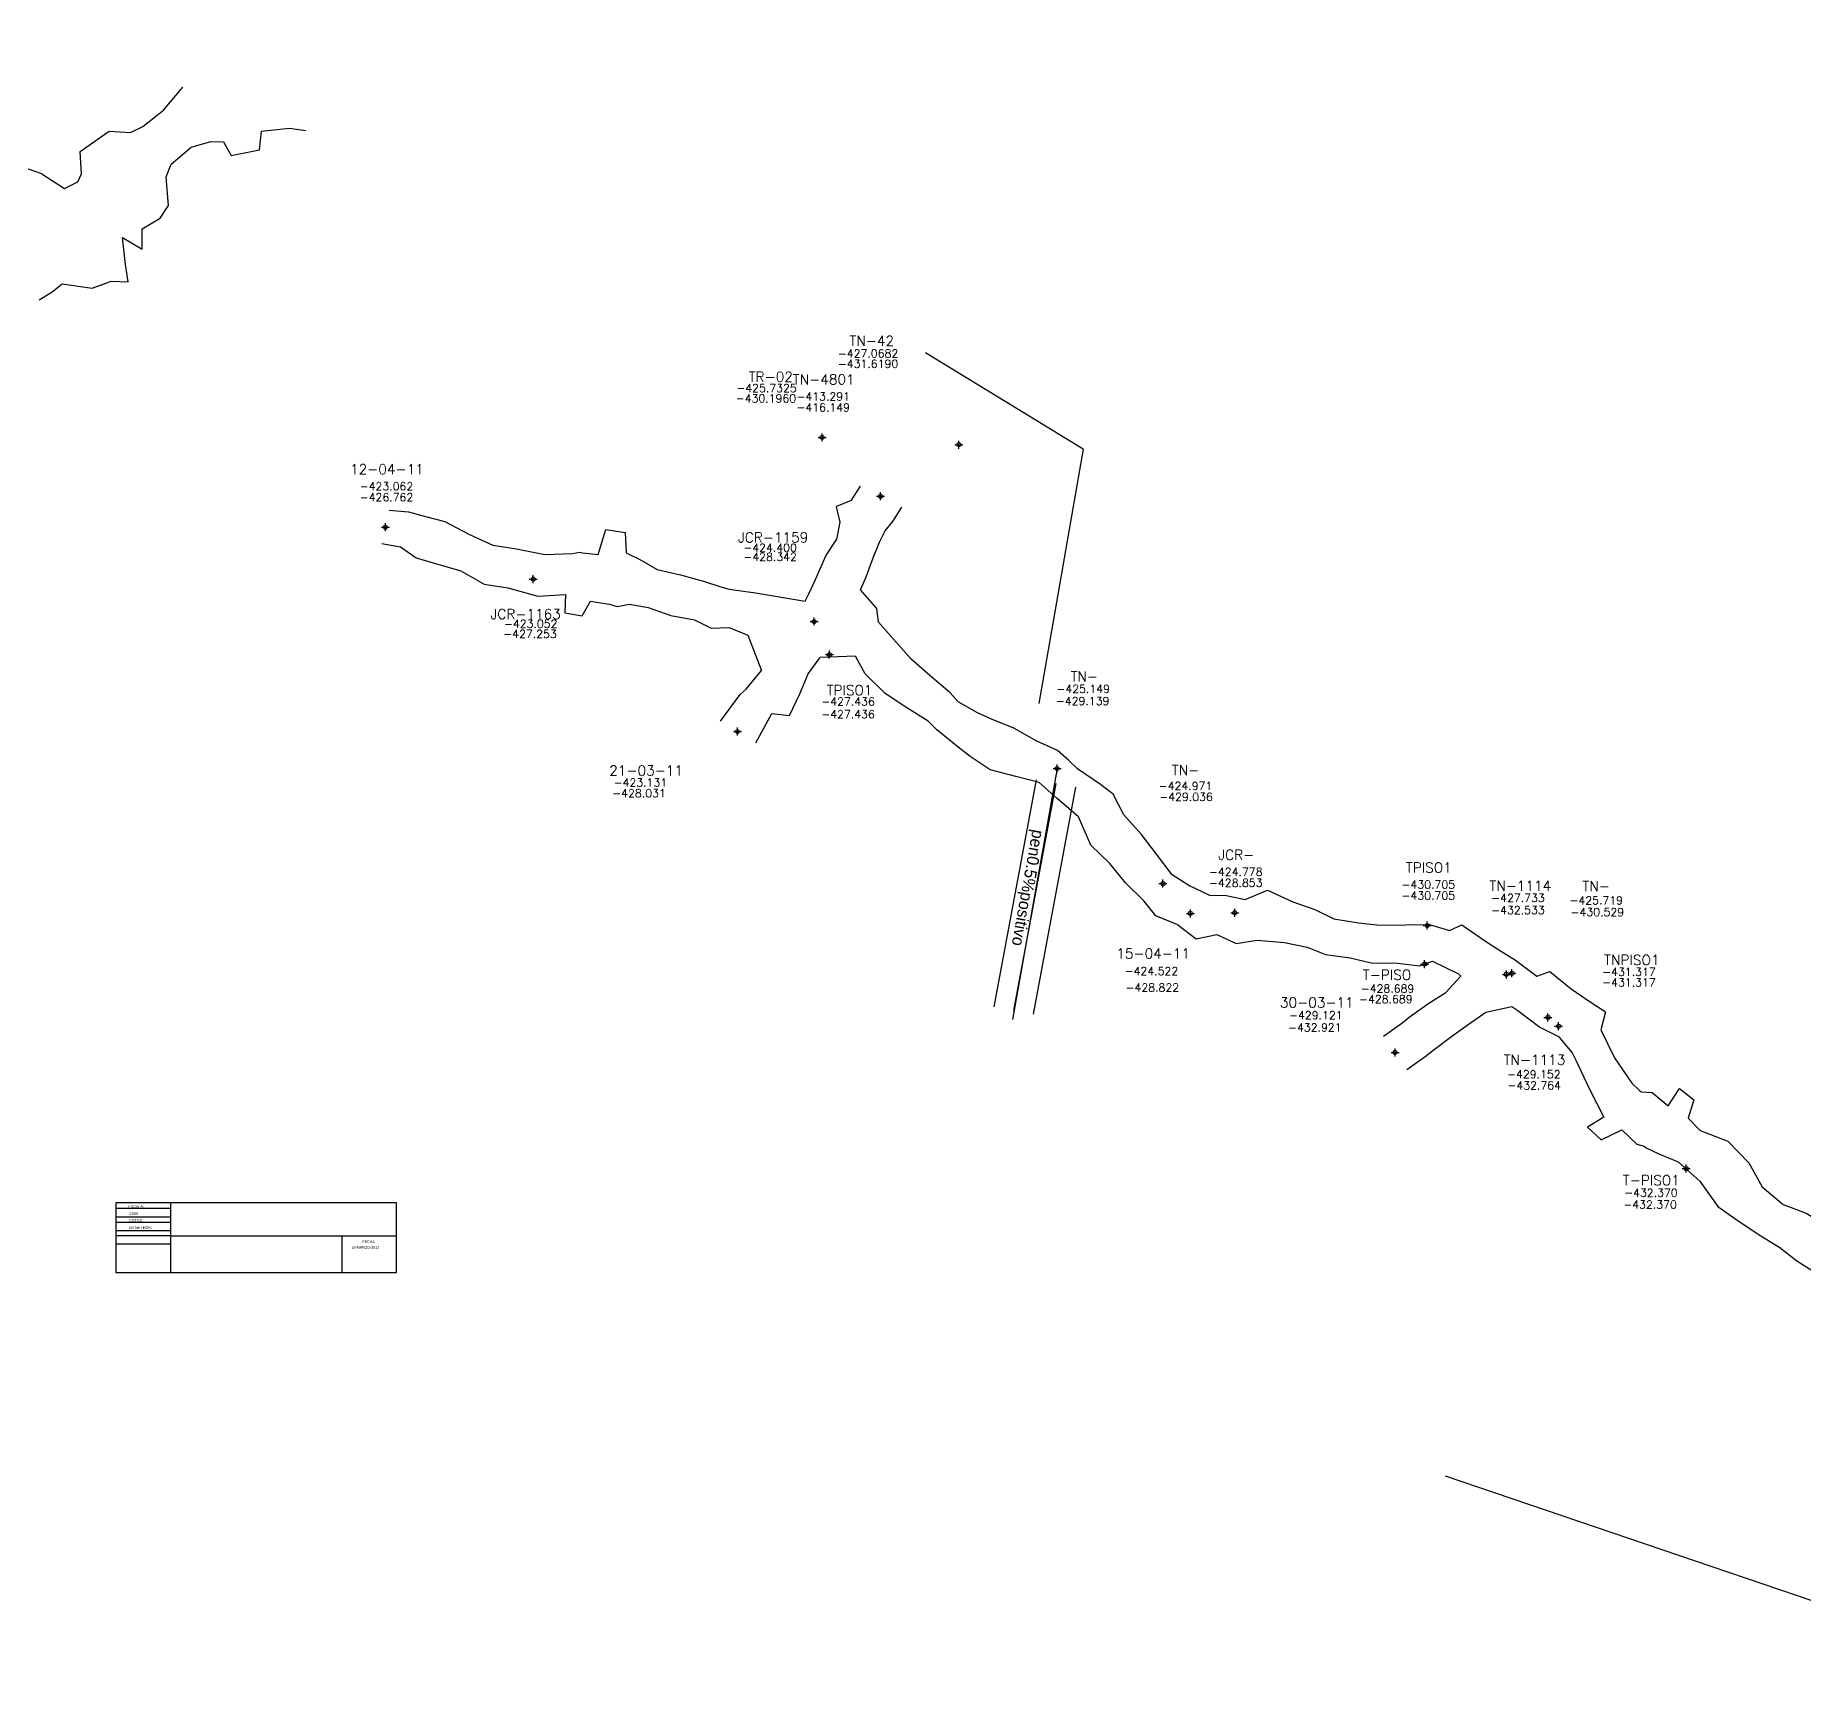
# Model space of a CAD drawing. Extents: x 3 to 13121, y 0 to 10397.
# Drawn here: x 10665.9 to 10886.9, y 9722.1 to 9927.1 of the extents above; entities that cross this region are included whole.
import ezdxf
from ezdxf.enums import TextEntityAlignment as Align

# ---------------------------------------------------------------- set-up
doc = ezdxf.new("R2010")
doc.units = 0
doc.header["$MEASUREMENT"] = 0
doc.header["$PDMODE"] = 34
doc.header["$PDSIZE"] = 0.5
doc.layers.add('F-485-7495-EW-SCR', color=4, linetype='Continuous')
doc.layers.add('F-485-7495-WE-FIC', color=138, linetype='Continuous')
doc.styles.add('ROMAND', font='romand', dxfattribs={"width": 0.7})
doc.styles.add('ROMANS', font='romans.shx', dxfattribs={"width": 1.65})

# ---------------------------------------------------------------- blocks, each defined once
blk = doc.blocks.new('F2')
blk.add_point((0, 0))
at = {"style": 'ROMAND'}
for tag, height, p in [('NOMBRE', 1.25, (0.2, 6.62)), ('CIELO', 1, (0.14, 4.62)), ('PISO', 1, (0.14, 3.25))]:
    blk.add_attdef(tag, text='', height=height, dxfattribs=at).set_placement(p, align=Align.CENTER)
at = {"style": 'ROMANS', "flags": 1}
for tag, p in [('MINA', (-0.07, -3.26)), ('LOCALIZACION', (-0.07, -4.93)), ('ESTRUCTURA', (-0.07, -6.62)), ('NIVEL', (-0.07, -8.29)), ('FECHA', (-0.07, -11.79)), ('OBRA', (-0.07, -10.12)), ('ATRAS', (-0.07, -13.48)), ('TOPOGRAFO', (2.67, -15.3))]:
    blk.add_attdef(tag, text='', height=1.25, dxfattribs=at).set_placement(p, align=Align.CENTER)

msp = doc.modelspace()

# ---------------------------------------------------------------- linework, layer by layer
at = {"color": 5, "linetype": 'Continuous'}
for points in [[(10796.87471, 9875.34221), (10777.19158, 9887.36666)], [(10796.87471, 9875.34221), (10791.32599, 9843.53783)], [(10842.1119, 9746.95675), (10915.14713, 9722.11367)]]:
    msp.add_lwpolyline(points, dxfattribs=at)
at = {"color": 0, "linetype": 'Continuous'}
for points in [[(10675.98599, 9781.1152), (10675.98599, 9772.39504), (10711.0718, 9772.39504), (10711.0718, 9781.1152), (10675.98599, 9781.1152)], [(10682.83874, 9780.40105), (10675.98599, 9780.40105)], [(10675.98599, 9779.34862), (10682.83874, 9779.34862)], [(10682.83874, 9781.1152), (10682.83874, 9772.39504)], [(10682.83874, 9778.63447), (10675.98599, 9778.63447)], [(10675.98599, 9777.65721), (10682.83874, 9777.65721)], [(10682.83874, 9776.98064), (10675.98599, 9776.98064)], [(10682.83874, 9775.92821), (10675.98599, 9775.92821)], [(10682.83874, 9776.98064), (10711.0718, 9776.98064)], [(10704.21906, 9776.98064), (10704.21906, 9772.39504)]]:
    msp.add_lwpolyline(points, dxfattribs=at)
at = {"layer": 'F-485-7495-EW-SCR', "color": 4, "linetype": 'Continuous'}
for points, elevation in [([(10666.72467, 9909.7521), (10663.29888, 9910.98991), (10661.44771, 9912.17751), (10659.74592, 9914.33856), (10657.9123, 9916.10895), (10656.13636, 9916.61764), (10654.84967, 9917.79803), (10654.86463, 9919.05088), (10653.24461, 9921.97657), (10654.85032, 9923.78565), (10657.65098, 9926.04155), (10661.68942, 9927.07489)], -429.2355), ([(10666.72561, 9909.75222), (10663.29888, 9910.98991), (10661.44771, 9912.17751), (10659.74592, 9914.33856), (10657.9123, 9916.10895), (10656.13636, 9916.61764), (10654.84967, 9917.79803), (10654.86463, 9919.05088), (10653.24461, 9921.97657), (10654.85032, 9923.78565), (10654.85032, 9923.78565), (10657.65098, 9926.04155)], -425.1355), ([(10666.72467, 9909.7521), (10666.72467, 9909.7521), (10666.72467, 9909.7521), (10669.58358, 9907.9421), (10671.23822, 9908.75498), (10671.70594, 9909.77026), (10671.51654, 9912.56544), (10673.67039, 9914.03445), (10675.13747, 9915.08148), (10677.82342, 9914.92669), (10679.36268, 9915.68731), (10681.93848, 9917.74159), (10684.35078, 9920.58477)], -424.89759), ([(10666.72561, 9909.75222), (10666.72561, 9909.75222), (10669.58358, 9907.9421), (10671.23822, 9908.75498), (10671.70594, 9909.77026), (10671.51654, 9912.56544), (10675.13747, 9915.08148), (10677.82342, 9914.92669), (10679.36268, 9915.68731), (10681.93848, 9917.74159), (10684.35078, 9920.58477)], -420.29759), ([(10666.40814, 9893.99533), (10668.01577, 9895.02681), (10669.26427, 9896.02688), (10673.04358, 9895.46664), (10674.18938, 9895.87433), (10675.41648, 9896.34235), (10677.54023, 9896.24974), (10677.21074, 9898.4202), (10676.80229, 9901.80868), (10679.27058, 9900.32642), (10679.26873, 9902.88745), (10681.54762, 9904.20037), (10682.57708, 9905.79373), (10682.26218, 9909.38526), (10682.89972, 9910.96509), (10685.41558, 9913.09941), (10687.87205, 9913.81489), (10689.46525, 9913.75351), (10690.3909, 9912.0712), (10693.94489, 9912.78151), (10694.18162, 9915.10337), (10697.68573, 9915.47686), (10699.72582, 9915.18749)], -424.89759), ([(10666.40814, 9893.99533), (10668.01577, 9895.02681), (10669.26427, 9896.02688), (10673.04358, 9895.46664), (10675.41648, 9896.34235), (10677.54023, 9896.24974), (10677.21074, 9898.4202), (10676.80229, 9901.80868), (10679.27058, 9900.32642), (10679.26873, 9902.88745), (10681.54762, 9904.20037), (10682.57708, 9905.79373), (10682.26218, 9909.38526), (10682.89972, 9910.96509), (10685.41558, 9913.09941), (10687.87205, 9913.81489), (10689.46525, 9913.7535), (10690.3909, 9912.0712), (10693.94489, 9912.7815), (10694.18161, 9915.10337)], -420.29759), ([(10694.18161, 9915.10337), (10697.68573, 9915.47686)], -420.29759), ([(10793.63651, 9835.4059), (10788.05996, 9804.0121)], -425.14877), ([(10793.48, 9833.541), (10788.19, 9805.172)], -429.919)]:
    msp.add_lwpolyline(points, dxfattribs=dict(at, elevation=elevation))
for points in [[(10791.02236, 9833.99928), (10785.73236, 9805.63028)], [(10795.93764, 9833.08272), (10790.64764, 9804.71372)]]:
    msp.add_lwpolyline(points, dxfattribs=at)
for points in [[(10762.16079, 9856.34355, -424.12729), (10762.61521, 9857.23093, -424.20511), (10763.43502, 9859.05128, -424.86076), (10764.71113, 9861.98207, -424.70981), (10766.11418, 9864.0638, -425.30437), (10766.5344, 9866.20078, -425.46781), (10766.05891, 9868.12439, -425.78454), (10766.10435, 9868.21313, -425.79233), (10767.94308, 9868.95168, -425.50907), (10769.07536, 9870.72403, -425.6725)], [(10762.16079, 9856.34355, -428.52729), (10762.61521, 9857.23093, -428.60511), (10763.43502, 9859.05128, -428.76076), (10764.71113, 9861.98207, -429.00981), (10766.11418, 9864.0638, -429.40437), (10766.5344, 9866.20078, -429.56781), (10766.05891, 9868.12439, -429.58454), (10766.10435, 9868.21313, -429.59233), (10767.94308, 9868.95168, -429.60907), (10769.07536, 9870.72403, -429.7725)], [(10769.03995, 9857.76138, -428.07911), (10769.78461, 9859.38404, -429.00981), (10770.65362, 9861.73924, -429.40437), (10771.42987, 9863.69391, -429.56781), (10772.11148, 9865.02499, -429.58454), (10772.15693, 9865.11373, -429.59233), (10773.10557, 9866.30806, -429.60907), (10774.23785, 9868.08041, -429.7725)], [(10769.04393, 9857.75687, -423.88003), (10769.04855, 9857.76538, -423.87911), (10769.78461, 9859.38404, -424.70981), (10770.65362, 9861.73924, -425.30437), (10771.42987, 9863.69391, -425.46781), (10772.11148, 9865.02499, -425.78454), (10772.15693, 9865.11373, -425.79233), (10773.10557, 9866.30806, -425.50907), (10774.23785, 9868.08041, -425.6725)], [(10710.14632, 9867.72842, -423.06228), (10712.55361, 9867.5057, -422.83534), (10714.67968, 9866.93531, -422.50232), (10717.0986, 9866.30045, -422.67842), (10720.12647, 9864.7124, -423.17888), (10723.09972, 9863.34116, -423.37629), (10726.07121, 9862.89185, -423.16761)], [(10710.14632, 9867.72842, -426.76228), (10712.55361, 9867.5057, -426.93534), (10714.67968, 9866.93531, -426.90232), (10717.0986, 9866.30045, -427.07842), (10720.12647, 9864.7124, -427.17888), (10723.09972, 9863.34116, -427.57629), (10726.07121, 9862.89185, -427.36761)], [(10709.22192, 9863.52895, -423.06228), (10711.58621, 9863.11091, -422.83534), (10713.5403, 9861.75922, -422.50232), (10715.93772, 9861.02671, -422.67842), (10719.11608, 9860.12229, -423.17888), (10722.02483, 9858.45806, -423.37629), (10724.99633, 9858.00875, -423.16761)], [(10709.22192, 9863.52895, -426.76228), (10711.58621, 9863.11091, -426.93534), (10713.5403, 9861.75922, -426.90232), (10715.93772, 9861.02671, -427.07842), (10719.11608, 9860.12229, -427.17888), (10722.02483, 9858.45806, -427.57629), (10724.99633, 9858.00875, -427.36761)], [(10726.07121, 9862.89185, -423.16761), (10729.59341, 9862.16416, -422.92564), (10733.06174, 9862.29263, -421.99068), (10733.99878, 9862.43976, -422.2079), (10734.2946, 9862.39018, -422.21364), (10736.28326, 9862.15827, -422.4519), (10737.22256, 9865.29204, -422.79207), (10739.64978, 9864.92147, -422.79781), (10739.76811, 9862.38536, -422.71694)], [(10726.07121, 9862.89185, -427.36761), (10729.59341, 9862.16416, -427.12564), (10733.06174, 9862.29263, -427.09068), (10733.99878, 9862.43976, -427.0079), (10734.2946, 9862.39018, -427.01364), (10736.28326, 9862.15827, -426.9519), (10737.22256, 9865.29202, -426.99207), (10739.64978, 9864.92147, -426.99781), (10739.76811, 9862.38536, -427.11694)], [(10739.76811, 9862.38536, -422.71694), (10741.46848, 9861.52052, -422.82692), (10743.63569, 9860.29793, -423.16875), (10746.54287, 9859.62196, -423.17104), (10749.4274, 9858.84859, -423.67332), (10751.61094, 9858.13554, -423.50508), (10752.66109, 9857.82376, -423.84767), (10755.93168, 9857.38173, -424.13988), (10762.16079, 9856.34355, -424.12729), (10762.16079, 9856.34355, -424.12729)], [(10739.76811, 9862.38536, -427.11694), (10741.46848, 9861.52052, -427.22692), (10743.63569, 9860.29793, -427.26875), (10746.54287, 9859.62196, -427.27104), (10749.4274, 9858.84859, -427.57332), (10751.61094, 9858.13554, -427.80508), (10752.66109, 9857.82376, -428.14767), (10755.93168, 9857.38173, -428.43988), (10762.16079, 9856.34355, -428.52729), (10762.16079, 9856.34355, -428.52729)], [(10724.99633, 9858.00875, -423.16761), (10728.71734, 9856.93707, -422.92564), (10732.2022, 9857.16416, -421.99068), (10732.09433, 9854.85755, -422.2079), (10734.27832, 9854.47948, -422.21364), (10735.30801, 9856.33943, -422.4519), (10737.37874, 9855.99237, -422.79207), (10737.67456, 9855.94279, -422.79781), (10738.6441, 9855.6789, -422.71694)], [(10724.99633, 9858.00875, -427.36761), (10728.71734, 9856.93707, -427.12564), (10732.2022, 9857.16416, -427.09068), (10732.09433, 9854.85755, -427.0079), (10734.27832, 9854.47948, -427.01364), (10735.30801, 9856.33943, -426.9519), (10737.37874, 9855.99237, -426.99207), (10737.67456, 9855.94279, -426.99781), (10738.6441, 9855.6789, -427.11694)], [(10783.67759, 9842.34874, -429.20964), (10781.25694, 9843.74174, -428.42167), (10780.24471, 9844.88857, -428.20938), (10777.73931, 9847.04548, -428.18234), (10775.39309, 9849.08131, -428.15694), (10771.32229, 9853.70866, -428.12827), (10771.10258, 9855.42117, -428.10369), (10769.03995, 9857.76138, -428.07911)], [(10783.67759, 9842.34874, -424.60964), (10781.25694, 9843.74174, -424.42167), (10780.24471, 9844.88857, -424.40938), (10777.73931, 9847.04548, -423.98234), (10775.39309, 9849.08131, -423.95694), (10771.32229, 9853.70866, -423.92827), (10771.10258, 9855.42117, -423.90369), (10769.04855, 9857.76538, -423.87911)], [(10738.6441, 9855.6789, -422.71694), (10740.17756, 9855.96863, -422.82692), (10742.52595, 9855.52525, -423.16875), (10745.36519, 9854.55708, -423.17104), (10748.29501, 9853.97851, -423.67332), (10750.41061, 9852.97325, -423.50508), (10752.64345, 9853.04541, -423.84767), (10754.98932, 9852.07143, -424.13988), (10756.68491, 9847.66462, -423.65512), (10756.68491, 9847.66462, -423.65512)], [(10738.6441, 9855.6789, -427.11694), (10740.17756, 9855.96863, -427.22692), (10742.52595, 9855.52525, -427.26875), (10745.36519, 9854.55708, -427.27104), (10748.29501, 9853.97851, -427.57332), (10750.41061, 9852.97325, -427.80508), (10752.64363, 9853.04541, -428.14767), (10754.98932, 9852.07143, -428.43988), (10756.68491, 9847.66462, -428.35512), (10756.68491, 9847.66462, -428.35512)], [(10755.98895, 9838.62798, -423.13096), (10757.96952, 9842.27047, -423.39951), (10760.17095, 9842.04147, -423.86099), (10761.46989, 9844.75534, -423.65512), (10762.52786, 9847.26535, -423.62984), (10763.96889, 9849.25049, -423.98838), (10763.99481, 9849.29313, -423.99162)], [(10755.98895, 9838.62798, -428.03096), (10757.96952, 9842.27047, -428.29951), (10760.17095, 9842.04147, -428.16099), (10761.46989, 9844.75534, -428.35512), (10762.52786, 9847.26535, -428.42984), (10763.96889, 9849.25049, -428.38838), (10763.99481, 9849.29313, -428.39162)], [(10781.24646, 9838.09438, -424.60964), (10778.59322, 9840.23965, -424.42167), (10777.52045, 9841.30689, -424.40938), (10774.71236, 9843.06584, -423.98234), (10772.12398, 9844.7833, -423.95694), (10769.62495, 9847.25763, -423.92827), (10768.44658, 9849.44793, -423.90369), (10763.99814, 9849.30057, -423.87911)], [(10781.24646, 9838.09438, -429.20964), (10778.59322, 9840.23965, -428.42167), (10777.52045, 9841.30689, -428.20938), (10774.71236, 9843.06584, -428.18234), (10772.12398, 9844.7833, -428.15694), (10769.62495, 9847.25762, -428.12827), (10768.44658, 9849.44793, -428.10369), (10763.99814, 9849.30057, -428.07911)], [(10751.54575, 9841.32946, -423.13096), (10754.039, 9844.66023, -423.39951), (10754.78784, 9845.31442, -423.86099), (10756.68491, 9847.66462, -423.65512)], [(10751.54575, 9841.32946, -428.03096), (10754.039, 9844.66023, -428.29951), (10754.78784, 9845.31442, -428.16099), (10756.68491, 9847.66462, -428.35512)], [(10796.18272, 9835.38406, -425.02827), (10795.03729, 9836.43319, -425.24054), (10793.67318, 9837.67341, -424.87807), (10791.00686, 9838.85153, -424.75575), (10788.22895, 9840.43895, -424.59803), (10785.4262, 9841.57986, -424.74391), (10783.67759, 9842.34874, -424.60964)], [(10796.18272, 9835.38406, -429.32827), (10795.03729, 9836.43319, -429.34054), (10793.67318, 9837.67341, -429.20807), (10791.00686, 9838.85153, -428.85575), (10788.22895, 9840.43895, -428.59803), (10785.4262, 9841.57986, -428.44391), (10783.67759, 9842.34874, -429.20964)], [(10793.65187, 9831.6632, -425.02827), (10791.39089, 9833.67951, -424.87807), (10788.4765, 9834.42352, -424.75575), (10785.25205, 9835.22953, -424.59803), (10782.747, 9836.89138, -424.74391), (10781.24646, 9838.09438, -424.60964)], [(10793.65187, 9831.6632, -429.32827), (10791.39089, 9833.67951, -429.20807), (10788.4765, 9834.42352, -428.85575), (10785.25205, 9835.22953, -428.59803), (10782.747, 9836.89138, -428.44391), (10781.24646, 9838.09438, -429.20964)], [(10800.65015, 9832.20928, -425.57095), (10799.07412, 9833.41739, -425.37671), (10796.18272, 9835.38406, -425.02827)], [(10800.65015, 9832.20928, -429.57095), (10799.07412, 9833.41739, -429.57671), (10796.18272, 9835.38406, -429.32827)], [(10796.3183, 9829.36579, -425.37671), (10793.65187, 9831.6632, -425.02827)], [(10796.3183, 9829.36579, -429.57671), (10793.65187, 9831.6632, -429.32827)], [(10812.71448, 9819.52899, -424.52208), (10810.07739, 9820.77225, -424.22962), (10808.01143, 9822.13305, -424.23632), (10806.06662, 9824.69188, -425.94526), (10804.18949, 9827.1771, -426.05391), (10801.95615, 9829.60653, -425.86313), (10800.65015, 9832.20928, -425.57095)], [(10812.71448, 9819.52899, -428.82208), (10810.07739, 9820.77225, -429.02962), (10808.01143, 9822.13305, -429.03632), (10806.06662, 9824.69188, -428.94526), (10804.18949, 9827.1771, -428.85391), (10801.95615, 9829.60653, -429.56313), (10800.65015, 9832.20928, -429.57095)], [(10808.73904, 9815.87442, -424.52208), (10805.95472, 9816.98233, -424.22962), (10804.47771, 9818.88454, -424.23632), (10802.1648, 9821.10499, -425.94526), (10800.21406, 9823.52253, -426.05391), (10797.83348, 9825.8166, -425.86313), (10796.3183, 9829.36579, -425.37671)], [(10808.73904, 9815.87442, -428.82208), (10805.95472, 9816.98233, -429.02962), (10804.47771, 9818.88454, -429.03632), (10802.1648, 9821.10499, -428.94526), (10800.21406, 9823.52253, -428.85391), (10797.83348, 9825.8166, -429.56313), (10796.3183, 9829.36579, -429.57671)], [(10812.71448, 9819.52899, -424.52208), (10814.57873, 9819.55346, -426.7916), (10817.12439, 9819.03764, -426.70787), (10819.90975, 9820.20781, -427.11967), (10823.07983, 9818.74922, -427.87171), (10825.83979, 9817.78185, -427.10139)], [(10812.71448, 9819.52899, -428.82208), (10814.57873, 9819.55346, -430.9916), (10817.12439, 9819.03764, -431.00787), (10819.90975, 9820.20781, -431.11967), (10823.07983, 9818.74922, -431.07171), (10825.83979, 9817.78185, -431.00139)], [(10825.83979, 9817.78185, -427.10139), (10825.83979, 9817.78185, -427.10139), (10828.21835, 9816.63303, -426.63876), (10831.28027, 9816.12601, -426.87141), (10833.9756, 9815.80695, -427.18695), (10837.27079, 9815.86169, -427.42388), (10840.15408, 9815.90958, -427.54369)], [(10825.83979, 9817.78185, -431.00139), (10825.83979, 9817.78185, -431.00139), (10828.21835, 9816.63303, -430.83876), (10831.28027, 9816.12601, -431.07141), (10833.9756, 9815.80695, -431.18695), (10837.27079, 9815.86169, -432.12388), (10840.15408, 9815.90958, -431.74369)], [(10808.73904, 9815.87442, -424.52208), (10811.01984, 9814.09507, -426.96575)], [(10808.73904, 9815.87442, -428.82208), (10811.01984, 9814.09507, -431.06575)], [(10840.15408, 9815.90958, -427.54369), (10842.65361, 9815.17504, -427.7984), (10844.21182, 9815.84244, -427.72708), (10847.16009, 9813.83684, -427.60613), (10848.81901, 9812.74851, -427.72782), (10850.92417, 9811.42692, -427.82994), (10853.57848, 9809.45063, -428.40031)], [(10840.15408, 9815.90958, -431.74369), (10842.65361, 9815.17504, -432.1984), (10844.21182, 9815.84244, -432.02708), (10847.16009, 9813.83684, -432.40613), (10848.81901, 9812.74851, -432.72782), (10850.92417, 9811.42692, -432.82994), (10853.57848, 9809.45063, -432.60031)], [(10811.01984, 9814.09507, -426.96575), (10813.58578, 9814.65304, -426.7916), (10816.0123, 9813.54918, -426.70787), (10818.63878, 9813.93528, -427.11967), (10822.04717, 9813.65278, -427.87171), (10824.88656, 9813.07745, -427.10139)], [(10811.01984, 9814.09507, -431.06575), (10813.58578, 9814.65304, -430.9916), (10816.0123, 9813.54918, -431.00787), (10818.63878, 9813.93528, -431.11967), (10822.04717, 9813.65278, -431.07171), (10824.88656, 9813.07745, -431.00139)], [(10824.88656, 9813.07745, -427.10139), (10824.88656, 9813.07745, -427.10139), (10827.17599, 9812.15268, -426.63876), (10830.26057, 9811.74306, -426.87141), (10832.88793, 9811.13181, -427.18695), (10836.16045, 9811.08914, -427.42388), (10838.9531, 9810.74744, -427.54369)], [(10824.88656, 9813.07745, -431.00139), (10824.88656, 9813.07745, -431.00139), (10827.17599, 9812.15268, -430.83876), (10830.26057, 9811.74306, -431.07141), (10832.88793, 9811.13181, -431.18695), (10836.16045, 9811.08914, -432.12388), (10838.9531, 9810.74744, -431.74369)], [(10838.9531, 9810.74744, -427.54369), (10838.9531, 9810.74744, -427.54369), (10840.55766, 9811.33832, -427.72708), (10843.81774, 9809.72264, -428.23796)], [(10838.9531, 9810.74744, -431.74369), (10838.9531, 9810.74744, -431.74369), (10840.55766, 9811.33832, -432.02708), (10843.81781, 9809.72262, -432.40613)], [(10834.42931, 9801.95463, -429.12122), (10836.7212, 9803.56187, -428.38457), (10837.64603, 9804.33256, -428.61172), (10840.10163, 9806.0546, -427.97959), (10842.20538, 9807.40775, -428.33616), (10844.07092, 9809.44884, -428.19724), (10843.81774, 9809.72264, -428.23796)], [(10834.42931, 9801.95463, -432.92122), (10836.7212, 9803.56187, -432.78457), (10837.64603, 9804.33256, -432.71172), (10840.10163, 9806.0546, -432.77959), (10842.20538, 9807.40775, -432.73616), (10844.07092, 9809.44884, -432.59724), (10843.81781, 9809.72262, -432.40613)], [(10853.57848, 9809.45063, -428.40031), (10855.22583, 9810.03856, -428.2245), (10857.89063, 9807.84934, -428.51723), (10859.98723, 9806.38575, -428.78577), (10862.17821, 9804.97406, -428.65539), (10861.58667, 9802.74224, -428.7812), (10863.31306, 9799.25326, -429.07662), (10865.4727, 9796.05544, -429.07608), (10866.41335, 9795.15325, -429.31102), (10866.56784, 9795.02634, -429.31639), (10866.64508, 9794.96288, -429.31908), (10868.00255, 9794.88302, -429.54865), (10870.01082, 9793.23317, -429.71854), (10871.41799, 9795.39057, -429.44219), (10873.19782, 9794.00052, -429.45079), (10872.50471, 9791.70203, -429.49649)], [(10853.57848, 9809.45063, -432.60031), (10855.22583, 9810.03856, -432.8245), (10857.89063, 9807.84934, -432.71723), (10859.98723, 9806.38575, -432.78577), (10862.17821, 9804.97406, -432.85539), (10861.58667, 9802.74224, -432.9812), (10863.31306, 9799.25326, -433.17662), (10865.4727, 9796.05544, -433.37608), (10866.41335, 9795.15325, -433.41102), (10866.56784, 9795.02634, -433.41639), (10866.64508, 9794.96288, -433.41908), (10868.00255, 9794.88302, -433.54865), (10870.01082, 9793.23317, -433.61854), (10871.41799, 9795.39056, -433.64219), (10873.19869, 9793.99965, -433.65079), (10872.50471, 9791.70203, -433.69649)], [(10837.35752, 9797.77904, -429.12122), (10839.64942, 9799.38628, -428.38457), (10840.57424, 9800.15697, -428.61172), (10842.97243, 9801.96088, -427.97959), (10845.01876, 9803.39591, -428.33616), (10847.2288, 9804.94575, -428.19724), (10850.46802, 9805.66446, -428.40031)], [(10837.35752, 9797.77904, -432.92122), (10839.64942, 9799.38628, -432.78457), (10840.57424, 9800.15697, -432.71172), (10842.97243, 9801.96088, -432.77959), (10845.01876, 9803.39591, -432.73616), (10847.2288, 9804.94575, -432.59724), (10850.46802, 9805.66446, -432.60031)], [(10850.46802, 9805.66446, -428.40031), (10851.22667, 9805.17063, -428.2245), (10853.95496, 9803.05867, -428.51723), (10856.30547, 9801.90417, -428.78577), (10857.98861, 9799.87432, -428.65539), (10858.47621, 9798.95607, -428.7812), (10860.13912, 9795.38982, -429.07662), (10861.98137, 9791.80566, -429.07608), (10859.92488, 9790.56349, -429.31102), (10861.61465, 9788.99764, -429.31639), (10861.61465, 9788.99764, -429.31639), (10864.19383, 9790.24689, -429.54865), (10866.07514, 9788.44251, -429.71854), (10867.00877, 9788.19317, -429.44219), (10867.25594, 9787.99011, -429.45079), (10868.82295, 9787.22044, -429.49649)], [(10850.46802, 9805.66446, -432.60031), (10851.22667, 9805.17063, -432.8245), (10853.95496, 9803.05867, -432.71723), (10856.30547, 9801.90417, -432.78577), (10857.98861, 9799.87432, -432.85539), (10858.47621, 9798.95607, -432.9812), (10860.13912, 9795.38982, -433.17662), (10861.98137, 9791.80566, -433.37608), (10859.92488, 9790.56349, -433.41102), (10861.6165, 9788.99937, -433.41639), (10861.6165, 9788.99937, -433.41639), (10864.19383, 9790.24689, -433.54865), (10866.07514, 9788.44251, -433.61854), (10867.00877, 9788.19317, -433.64219), (10867.25594, 9787.99011, -433.65079), (10868.82295, 9787.22044, -433.69649)], [(10872.50471, 9791.70203, -433.69649), (10874.01057, 9790.15338, -433.74882)], [(10872.50471, 9791.70203, -429.49649), (10874.01057, 9790.15338, -429.34882)], [(10874.01057, 9790.15338, -429.34882), (10877.47054, 9788.81228, -429.23927), (10880.08938, 9786.10645, -429.12946), (10881.75668, 9783.09313, -429.62124), (10884.36116, 9780.88709, -430.01222)], [(10874.01057, 9790.15338, -433.74882), (10877.47054, 9788.81228, -433.53927), (10880.08938, 9786.10645, -433.52946), (10881.75668, 9783.09313, -433.62124), (10884.36116, 9780.88709, -433.71222)], [(10868.82295, 9787.22044, -433.69649), (10871.24214, 9786.23218, -433.74882)], [(10868.82295, 9787.22044, -429.49649), (10871.24214, 9786.23218, -429.34882)], [(10871.24214, 9786.23218, -429.34882), (10873.95232, 9783.8291, -429.23927), (10876.22511, 9780.63311, -429.12946), (10878.75754, 9778.84517, -429.62124), (10881.59272, 9776.96589, -430.01222)], [(10871.24214, 9786.23218, -433.74882), (10873.95232, 9783.8291, -433.53927), (10876.22511, 9780.63311, -433.52946), (10878.75754, 9778.84517, -433.62124), (10881.59272, 9776.96589, -433.71222)], [(10884.36116, 9780.88709, -430.01222), (10887.24965, 9779.79291, -429.92382), (10889.56803, 9778.37715, -429.09689), (10891.91438, 9776.18088, -429.56498), (10895.14584, 9774.31104, -429.52808), (10898.68342, 9772.83653, -429.89118), (10901.10641, 9771.71919, -429.76526), (10903.75888, 9769.91825, -429.83334), (10905.98836, 9769.04099, -429.08751)], [(10884.36116, 9780.88709, -433.71222), (10887.24965, 9779.79291, -433.62382), (10889.56803, 9778.37715, -433.99689), (10891.91438, 9776.18088, -433.86498), (10895.14584, 9774.31104, -433.82808), (10898.68342, 9772.83653, -434.09118), (10901.10641, 9771.71919, -434.06526), (10903.75888, 9769.91825, -433.93334), (10905.98836, 9769.04099, -434.59794)], [(10881.59272, 9776.96589, -430.01222), (10883.94355, 9775.52329, -429.92382), (10886.07826, 9773.87032, -429.09689), (10888.79195, 9772.14845, -429.56498), (10892.32953, 9770.67395, -429.52808), (10895.3161, 9768.48784, -429.89118), (10898.16765, 9767.92396, -429.76526), (10901.30992, 9766.75557, -429.83334), (10903.62377, 9764.62293, -429.08549)], [(10881.59272, 9776.96589, -433.71222), (10883.94355, 9775.52329, -433.62382), (10886.07826, 9773.87032, -433.99689), (10888.79195, 9772.14845, -433.86498), (10892.32953, 9770.67395, -433.82808), (10895.3161, 9768.48784, -434.09118), (10898.16765, 9767.92396, -434.06526), (10901.30992, 9766.75557, -433.93334), (10903.62377, 9764.62293, -434.58549)]]:
    msp.add_polyline3d(points, dxfattribs=at)

# ---------------------------------------------------------------- block references
at = {"color": 5, "linetype": 'Continuous'}
msp.add_blockref('F2', (10764.26188, 9876.80509, -413.29097), dxfattribs=at).add_auto_attribs({'NOMBRE': 'TN-4801', 'CIELO': '-413.291', 'PISO': '-416.149'})
at = {"layer": 'F-485-7495-WE-FIC', "color": 8, "linetype": 'Continuous'}
ref = msp.add_blockref('F2', (10781.3549, 9875.898, -427.0682), dxfattribs=at)
ref.add_attrib('NOMBRE', 'TN-42', dxfattribs={"layer": '0', "height": 1.25, "style": 'ROMAND'}).set_placement((10770.46056, 9888.24404, -427.0682), align=Align.CENTER)
ref.add_attrib('CIELO', '-427.0682', dxfattribs={"layer": '0', "height": 1, "style": 'ROMAND'}).set_placement((10770.00464, 9886.80127, -427.0682), align=Align.CENTER)
ref.add_attrib('PISO', '-431.6190', dxfattribs={"layer": '0', "height": 1, "style": 'ROMAND'}).set_placement((10770.00464, 9885.51038, -427.0682), align=Align.CENTER)
ref = msp.add_blockref('F2', (10771.5676, 9869.4478, -425.7325), dxfattribs=at)
ref.add_attrib('NOMBRE', 'TR-02', dxfattribs={"layer": '0', "height": 1.25, "style": 'ROMAND'}).set_placement((10757.84664, 9883.76387, -425.7325), align=Align.CENTER)
ref.add_attrib('CIELO', '-425.7325', dxfattribs={"layer": '0', "height": 1, "style": 'ROMAND'}).set_placement((10757.31473, 9882.47298, -425.7325), align=Align.CENTER)
ref.add_attrib('PISO', '-430.1960', dxfattribs={"layer": '0', "height": 1, "style": 'ROMAND'}).set_placement((10757.23874, 9881.18208, -425.7325), align=Align.CENTER)
for p, values in [((10709.67337, 9865.57985, -423.06228), {'NOMBRE': '12-04-11', 'CIELO': '-423.062', 'PISO': '-426.762'}), ((10815.82333, 9817.36829, -424.77793), {'NOMBRE': 'JCR-', 'CIELO': '-424.778', 'PISO': '-428.853'}), ((10839.88562, 9815.77715, -430.70475), {'NOMBRE': 'TPISO1', 'CIELO': '-430.705', 'PISO': '-430.705'})]:
    msp.add_blockref('F2', p, dxfattribs=at).add_auto_attribs(values)
ref = msp.add_blockref('F2', (10763.26491, 9853.7831, -424.39953), dxfattribs=at)
ref.add_attrib('NOMBRE', 'JCR-1159', dxfattribs={"layer": '0', "height": 1.25, "style": 'ROMAND'}).set_placement((10758.13578, 9863.6723, -424.39953), align=Align.CENTER)
ref.add_attrib('CIELO', '-424.400', dxfattribs={"layer": '0', "height": 1, "style": 'ROMAND'}).set_placement((10757.76605, 9862.51768, -424.39953), align=Align.CENTER)
ref.add_attrib('PISO', '-428.342', dxfattribs={"layer": '0', "height": 1, "style": 'ROMAND'}).set_placement((10757.76605, 9861.36307, -424.39953), align=Align.CENTER)
ref = msp.add_blockref('F2', (10728.15517, 9859.08337, -423.05181), dxfattribs=at)
ref.add_attrib('NOMBRE', 'JCR-1163', dxfattribs={"layer": '0', "height": 1.25, "style": 'ROMAND'}).set_placement((10727.20778, 9854.0908, -423.05181), align=Align.CENTER)
ref.add_attrib('CIELO', '-423.052', dxfattribs={"layer": '0', "height": 1, "style": 'ROMAND'}).set_placement((10727.84396, 9853.00096, -423.05181), align=Align.CENTER)
ref.add_attrib('PISO', '-427.253', dxfattribs={"layer": '0', "height": 1, "style": 'ROMAND'}).set_placement((10727.75307, 9851.72948, -423.05181), align=Align.CENTER)
ref = msp.add_blockref('F2', (10765.18123, 9849.64339, -427.43578), dxfattribs=at)
ref.add_attrib('NOMBRE', 'TPISO1', dxfattribs={"layer": '0', "height": 1.25, "style": 'ROMAND'}).set_placement((10767.69044, 9844.57746, -427.43578), align=Align.CENTER)
ref.add_attrib('CIELO', '-427.436', dxfattribs={"layer": '0', "height": 1, "style": 'ROMAND'}).set_placement((10767.50407, 9843.27376, -427.43578), align=Align.CENTER)
ref.add_attrib('PISO', '-427.436', dxfattribs={"layer": '0', "height": 1, "style": 'ROMAND'}).set_placement((10767.50407, 9841.69069, -427.43578), align=Align.CENTER)
ref = msp.add_blockref('F2', (10793.63651, 9835.4059, -425.14877), dxfattribs=at)
ref.add_attrib('NOMBRE', 'TN-', dxfattribs={"layer": '0', "height": 1.25, "style": 'ROMAND'}).set_placement((10797.02806, 9846.29918, -425.14877), align=Align.CENTER)
ref.add_attrib('CIELO', '-425.149', dxfattribs={"layer": '0', "height": 1, "style": 'ROMAND'}).set_placement((10796.89056, 9844.85637, -425.14877), align=Align.CENTER)
ref.add_attrib('PISO', '-429.139', dxfattribs={"layer": '0', "height": 1, "style": 'ROMAND'}).set_placement((10796.8218, 9843.34486, -425.14877), align=Align.CENTER)
ref = msp.add_blockref('F2', (10753.6819, 9840.03067, -423.13096), dxfattribs=at)
ref.add_attrib('NOMBRE', '21-03-11', dxfattribs={"layer": '0', "height": 1.25, "style": 'ROMAND'}).set_placement((10742.25761, 9834.52587, -423.13096), align=Align.CENTER)
ref.add_attrib('CIELO', '-423.131', dxfattribs={"layer": '0', "height": 1, "style": 'ROMAND'}).set_placement((10741.54699, 9833.14738, -423.13096), align=Align.CENTER)
ref.add_attrib('PISO', '-428.031', dxfattribs={"layer": '0', "height": 1, "style": 'ROMAND'}).set_placement((10741.37977, 9831.81066, -423.13096), align=Align.CENTER)
ref = msp.add_blockref('F2', (10806.8633, 9821.01782, -424.9712), dxfattribs=at)
ref.add_attrib('NOMBRE', 'TN-', dxfattribs={"layer": '0', "height": 1.25, "style": 'ROMAND'}).set_placement((10809.67822, 9834.5628, -424.9712), align=Align.CENTER)
ref.add_attrib('CIELO', '-424.971', dxfattribs={"layer": '0', "height": 1, "style": 'ROMAND'}).set_placement((10809.67822, 9832.7238, -424.9712), align=Align.CENTER)
ref.add_attrib('PISO', '-429.036', dxfattribs={"layer": '0', "height": 1, "style": 'ROMAND'}).set_placement((10809.74637, 9831.36157, -424.9712), align=Align.CENTER)
ref = msp.add_blockref('F2', (10849.77978, 9809.666, -427.73284), dxfattribs=at)
ref.add_attrib('NOMBRE', 'TN-1114', dxfattribs={"layer": '0', "height": 1.25, "style": 'ROMAND'}).set_placement((10851.52545, 9820.11302, -427.73284), align=Align.CENTER)
ref.add_attrib('CIELO', '-427.733', dxfattribs={"layer": '0', "height": 1, "style": 'ROMAND'}).set_placement((10851.23028, 9818.72234, -427.73284), align=Align.CENTER)
ref.add_attrib('PISO', '-432.533', dxfattribs={"layer": '0', "height": 1, "style": 'ROMAND'}).set_placement((10851.23028, 9817.20527, -427.73284), align=Align.CENTER)
ref = msp.add_blockref('F2', (10850.47775, 9809.80601, -425.71924), dxfattribs=at)
ref.add_attrib('NOMBRE', 'TN-', dxfattribs={"layer": '0', "height": 1.25, "style": 'ROMAND'}).set_placement((10861.01538, 9820.07435, -425.71924), align=Align.CENTER)
ref.add_attrib('CIELO', '-425.719', dxfattribs={"layer": '0', "height": 1, "style": 'ROMAND'}).set_placement((10861.01538, 9818.423, -425.71924), align=Align.CENTER)
ref.add_attrib('PISO', '-430.529', dxfattribs={"layer": '0', "height": 1, "style": 'ROMAND'}).set_placement((10861.15309, 9816.95515, -425.71924), align=Align.CENTER)
ref = msp.add_blockref('F2', (10810.28505, 9817.29564, -424.52208), dxfattribs=at)
ref.add_attrib('NOMBRE', '15-04-11', dxfattribs={"layer": '0', "height": 1.25, "style": 'ROMAND'}).set_placement((10805.64111, 9811.65407, -424.52208), align=Align.CENTER)
ref.add_attrib('CIELO', '-424.522', dxfattribs={"layer": '0', "height": 1, "style": 'ROMAND'}).set_placement((10805.42304, 9809.58384, -424.52208), align=Align.CENTER)
ref.add_attrib('PISO', '-428.822', dxfattribs={"layer": '0', "height": 1, "style": 'ROMAND'}).set_placement((10805.53208, 9807.5136, -424.52208), align=Align.CENTER)
ref = msp.add_blockref('F2', (10839.56437, 9810.96373, -428.68852), dxfattribs=at)
ref.add_attrib('NOMBRE', 'T-PISO', dxfattribs={"layer": '0', "height": 1.25, "style": 'ROMAND'}).set_placement((10834.86001, 9808.98396, -428.68852), align=Align.CENTER)
ref.add_attrib('CIELO', '-428.689', dxfattribs={"layer": '0', "height": 1, "style": 'ROMAND'}).set_placement((10834.9328, 9807.38354, -428.68852), align=Align.CENTER)
ref.add_attrib('PISO', '-428.689', dxfattribs={"layer": '0', "height": 1, "style": 'ROMAND'}).set_placement((10834.71441, 9806.0741, -428.68852), align=Align.CENTER)
ref = msp.add_blockref('F2', (10854.97602, 9804.29053, -431.31742), dxfattribs=at)
ref.add_attrib('NOMBRE', 'TNPISO1', dxfattribs={"layer": '0', "height": 1.25, "style": 'ROMAND'}).set_placement((10865.46694, 9810.84404, -431.31742), align=Align.CENTER)
ref.add_attrib('CIELO', '-431.317', dxfattribs={"layer": '0', "height": 1, "style": 'ROMAND'}).set_placement((10865.1046, 9809.46811, -431.31742), align=Align.CENTER)
ref.add_attrib('PISO', '-431.317', dxfattribs={"layer": '0', "height": 1, "style": 'ROMAND'}).set_placement((10865.1046, 9808.16459, -431.31742), align=Align.CENTER)
ref = msp.add_blockref('F2', (10835.86471, 9799.90777, -429.12122), dxfattribs=at)
ref.add_attrib('NOMBRE', '30-03-11', dxfattribs={"layer": '0', "height": 1.25, "style": 'ROMAND'}).set_placement((10826.09256, 9805.52595, -429.12122), align=Align.CENTER)
ref.add_attrib('CIELO', '-429.121', dxfattribs={"layer": '0', "height": 1, "style": 'ROMAND'}).set_placement((10825.96608, 9804.05101, -429.12122), align=Align.CENTER)
ref.add_attrib('PISO', '-432.921', dxfattribs={"layer": '0', "height": 1, "style": 'ROMAND'}).set_placement((10825.83955, 9802.53393, -429.12122), align=Align.CENTER)
ref = msp.add_blockref('F2', (10856.31546, 9803.18986, -429.152), dxfattribs=at)
ref.add_attrib('NOMBRE', 'TN-1113', dxfattribs={"layer": '0', "height": 1.25, "style": 'ROMAND'}).set_placement((10853.29773, 9798.36193, -429.152), align=Align.CENTER)
ref.add_attrib('CIELO', '-429.152', dxfattribs={"layer": '0', "height": 1, "style": 'ROMAND'}).set_placement((10853.21336, 9796.67629, -429.152), align=Align.CENTER)
ref.add_attrib('PISO', '-432.764', dxfattribs={"layer": '0', "height": 1, "style": 'ROMAND'}).set_placement((10853.25552, 9795.28563, -429.152), align=Align.CENTER)
ref = msp.add_blockref('F2', (10872.25915, 9785.38152, -432.36997), dxfattribs=at)
ref.add_attrib('NOMBRE', 'T-PISO1', dxfattribs={"layer": '0', "height": 1.25, "style": 'ROMAND'}).set_placement((10867.90003, 9783.29997, -432.36997), align=Align.CENTER)
ref.add_attrib('CIELO', '-432.370', dxfattribs={"layer": '0', "height": 1, "style": 'ROMAND'}).set_placement((10867.84701, 9781.8695, -432.36997), align=Align.CENTER)
ref.add_attrib('PISO', '-432.370', dxfattribs={"layer": '0', "height": 1, "style": 'ROMAND'}).set_placement((10867.74098, 9780.38605, -432.36997), align=Align.CENTER)

# ---------------------------------------------------------------- texts
at = {"color": 0, "linetype": 'Continuous', "width": 3.5464266, "attachment_point": 1}
for s, insert, char_height in [('ESCALA:', (10677.55806, 9780.81202), 0.331841), ('1:500', (10677.63492, 9779.9194), 0.331841), ('EN METROS:', (10677.63492, 9778.1846), 0.331841), ('COTAS:', (10677.65032, 9779.0904), 0.331841), ('19-MARZO-2012', (10705.42641, 9775.69754), 0.3318409), ('FECHA', (10706.79333, 9776.40683), 0.331841)]:
    msp.add_mtext(s, dxfattribs=dict(at, insert=insert, char_height=char_height))
at = {"layer": 'F-485-7495-EW-SCR', "color": 4, "linetype": 'Continuous', "insert": (10792.04753, 9827.58161), "char_height": 1.5, "width": 31.5850242, "attachment_point": 1, "rotation": 259.7348002}
msp.add_mtext('pen0.5%positivo', dxfattribs=at)

doc.saveas('drawing.dxf')
